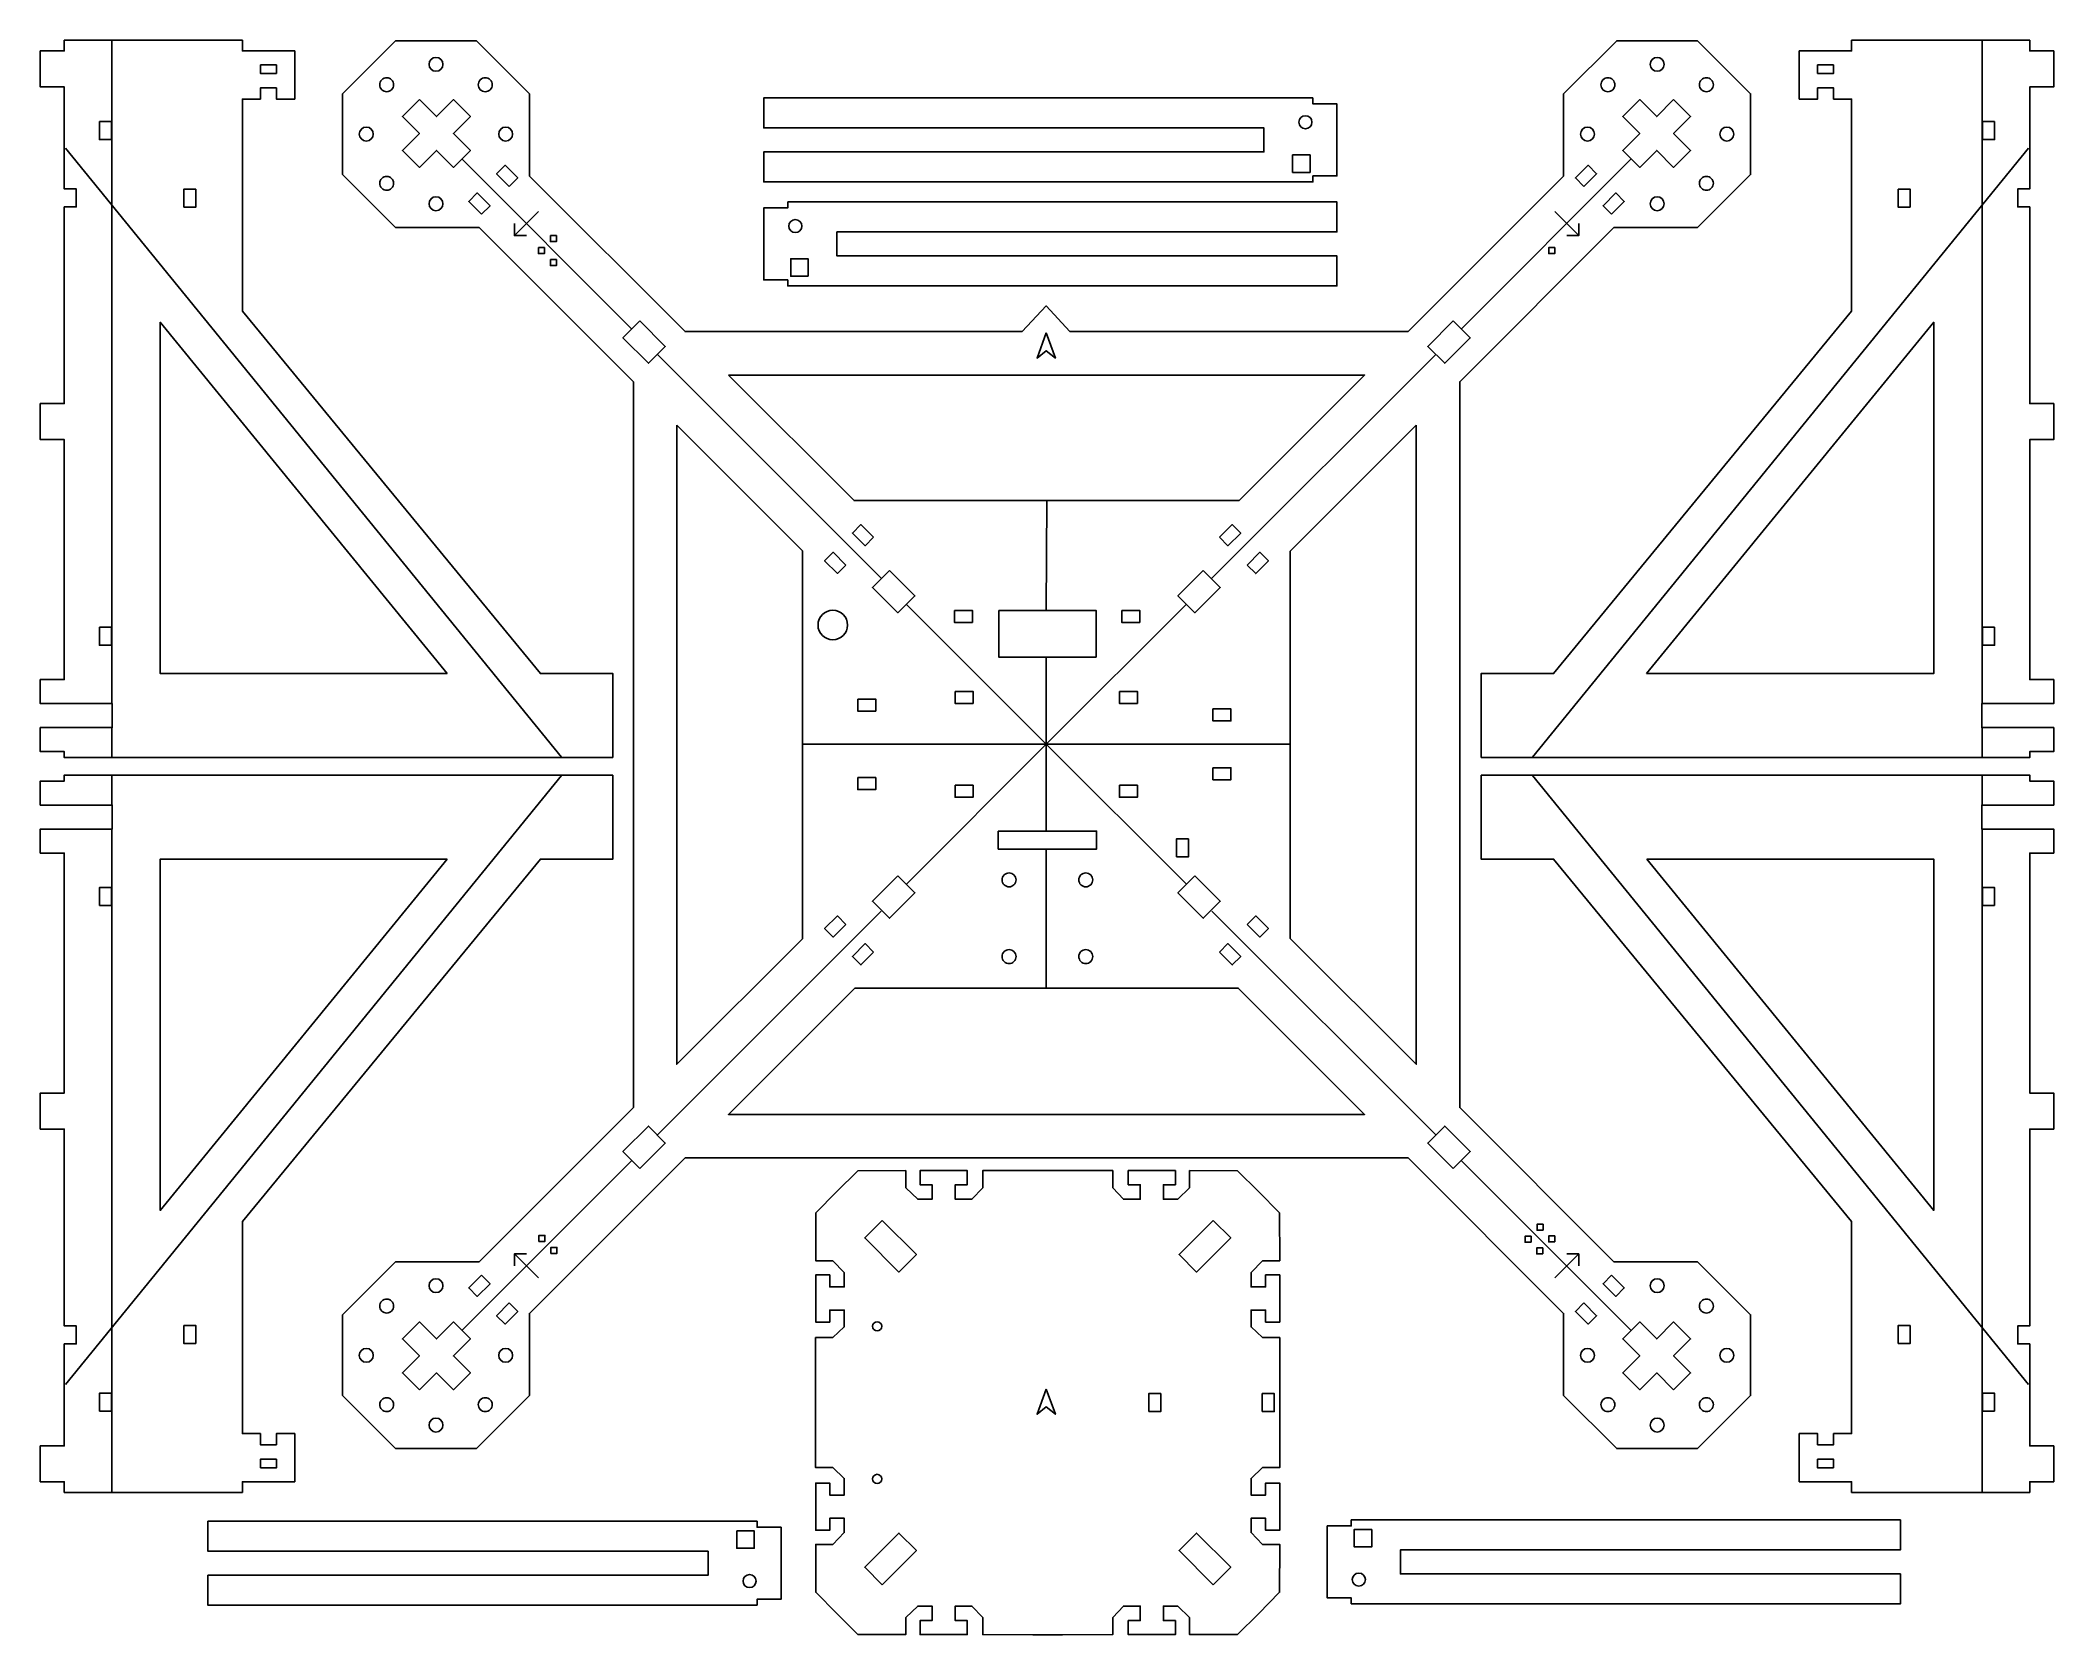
# Model space of a CAD drawing. Extents: x 11 to 1320, y 20 to 1056.
import ezdxf

# ---------------------------------------------------------------- set-up
doc = ezdxf.new("R2010")
doc.units = 0
doc.layers.add('Corte', color=7, linetype='CONTINUOUS')
doc.layers.add('Grabado', color=7, linetype='CONTINUOUS')

msp = doc.modelspace()

# ---------------------------------------------------------------- linework, layer by layer
at = {"layer": 'Corte', "color": 1}
for points in [[(383.534079, 589.905111), (27.076769, 589.905111), (27.076769, 593.802011), (11.487641, 593.802011), (11.487641, 609.392648), (58.258154, 609.392648), (58.258154, 624.983284), (11.487641, 624.983284), (11.487641, 640.575439), (27.076769, 640.575439), (27.076769, 796.480157), (11.486223, 796.480157), (11.486223, 819.866068), (27.076769, 819.866068), (27.076769, 878.619178), (27.076769, 947.686399), (34.872043, 947.686399), (34.872043, 959.378547), (27.076769, 959.378547), (27.076769, 1025.637993), (11.486223, 1025.637993), (11.486223, 1049.023905), (27.076769, 1049.023905), (27.076769, 1055.932999), (142.834008, 1055.932999), (142.834008, 1048.967666), (176.799467, 1048.967666), (176.799467, 1017.730012), (164.942841, 1017.730012), (164.942841, 1024.932175), (154.505874, 1024.932175), (154.505475, 1017.730012), (142.834008, 1017.730012), (142.834975, 879.875266), (336.446362, 644.472312), (383.534079, 644.472312)], [(242.343006, 1055.60153), (207.878902, 1021.137469), (207.878902, 968.648406), (242.34139, 934.184333), (296.696183, 934.184333), (396.814989, 834.064905), (396.814989, 362.450239), (296.696183, 262.332794), (242.34139, 262.332794), (207.878902, 227.868746), (207.878902, 175.379669), (242.343006, 140.915622), (294.830589, 140.915622), (329.294636, 175.381257), (329.294636, 228.785924), (430.360129, 329.851843), (900.078463, 329.851843), (1001.14458, 228.785924), (1001.14458, 175.381257), (1035.610243, 140.917181), (1088.096173, 140.917181), (1122.56178, 175.379669), (1122.56178, 227.870306), (1088.097761, 262.332794), (1033.744564, 262.332794), (933.626495, 362.450239), (933.626495, 834.067725), (1033.744564, 934.184333), (1088.097761, 934.184333), (1122.56178, 968.646841), (1122.56178, 1021.137469), (1088.096173, 1055.599963), (1035.610243, 1055.599963), (1001.14458, 1021.135907), (1001.14458, 967.731216), (900.078463, 866.663313), (680.441244, 866.663313), (665.034095, 883.387882), (649.303739, 866.663313), (430.360129, 866.663313), (329.294636, 967.731216), (329.294636, 1021.135907), (294.830589, 1055.60153)], [(947.483688, 589.905111), (1303.94092, 589.905111), (1303.94092, 593.802011), (1319.530054, 593.802011), (1319.530054, 609.392648), (1272.759562, 609.392648), (1272.759562, 624.983284), (1319.530054, 624.983284), (1319.530054, 640.575439), (1303.94092, 640.575439), (1303.94092, 796.480157), (1319.531471, 796.480157), (1319.531471, 819.866068), (1303.94092, 819.866068), (1303.94092, 878.619178), (1303.94092, 947.686399), (1296.145672, 947.686399), (1296.145672, 959.378547), (1303.94092, 959.378547), (1303.94092, 1025.637993), (1319.531471, 1025.637993), (1319.531471, 1049.023905), (1303.94092, 1049.023905), (1303.94092, 1055.932999), (1188.183685, 1055.932999), (1188.183685, 1048.967666), (1154.218252, 1048.967666), (1154.218252, 1017.730012), (1166.074866, 1017.730012), (1166.074866, 1024.932175), (1176.511833, 1024.932175), (1176.51223, 1017.730012), (1188.183685, 1017.730012), (1188.182721, 879.875266), (994.571405, 644.472312), (947.483688, 644.472312)], [(154.505676, 1039.932184), (164.942841, 1039.932184), (164.942841, 1034.347102), (154.505676, 1034.347102)], [(268.555654, 1044.793644)], [(1061.883751, 1044.793443)], [(1176.512032, 1039.932184), (1166.074866, 1039.932184), (1166.074866, 1034.347102), (1176.512032, 1034.347102)], [(233.349072, 1030.210512)], [(297.367909, 1030.210518)], [(1026.677169, 1030.210322)], [(1090.69594, 1030.21033)], [(257.825954, 1017.393455), (268.84904, 1006.368769), (279.873828, 1017.393455), (290.898652, 1006.368749), (279.873828, 995.344041), (290.898369, 984.321), (279.873828, 973.296275), (268.84904, 984.321), (257.825954, 973.296275), (246.801166, 984.321), (257.825954, 995.344041), (246.801166, 1006.368769), (257.825954, 1017.393455)], [(838.276951, 1018.440692), (838.276951, 1014.543054), (853.867502, 1014.543054), (853.867502, 967.771437), (838.276951, 967.771437), (838.276951, 963.873717), (481.523981, 963.873743), (481.523981, 983.361932), (806.38492, 983.361932), (806.38492, 998.952474), (481.523981, 998.952474), (481.523981, 1018.440663)], [(1072.613735, 1017.393253), (1061.590649, 1006.368568), (1050.565861, 1017.393253), (1039.541074, 1006.368548), (1050.565861, 995.343843), (1039.541074, 984.320802), (1050.565861, 973.296074), (1061.590649, 984.320802), (1072.613735, 973.296074), (1083.638523, 984.320802), (1072.613735, 995.343843), (1083.638523, 1006.368568), (1072.613735, 1017.393253)], [(49.931666, 1003.136873), (49.931666, 991.446231), (57.725524, 991.446259), (57.725524, 1003.136902)], [(223.28778, 999.525495)], [(313.823849, 999.525495)], [(833.385203, 998.440033)], [(1016.615877, 999.525294)], [(1107.151909, 999.525294)], [(1281.08605, 1003.136873), (1281.08605, 991.446231), (1273.292192, 991.446259), (1273.292192, 1003.136902)], [(825.046526, 970.093579), (836.385109, 970.093579), (836.385109, 981.432162), (825.046526, 981.432162)], [(316.169235, 960.943436), (307.902557, 969.209972), (313.413676, 974.720962), (321.680069, 966.454427)], [(1014.270491, 960.943235), (1022.537169, 969.20977), (1017.02605, 974.720761), (1008.759657, 966.454226)], [(104.748891, 947.454608), (104.748891, 959.145253), (112.542749, 959.145225), (112.542749, 947.454579)], [(233.349355, 966.191876)], [(298.152822, 942.927174), (289.8864, 951.193709), (295.397263, 956.704697), (303.66394, 948.438164)], [(1032.286932, 942.926975), (1040.553326, 951.193511), (1035.042491, 956.704496), (1026.775814, 948.437966)], [(1090.696224, 966.191397)], [(1226.268822, 947.454608), (1226.268822, 959.145253), (1218.474964, 959.145225), (1218.474964, 947.454579)], [(268.555654, 954.257207)], [(497.114461, 950.940657), (497.114461, 947.043019), (481.52391, 947.043019), (481.52391, 900.271402), (497.114461, 900.271402), (497.114461, 896.373682), (853.867432, 896.373708), (853.867432, 915.861897), (529.006493, 915.861897), (529.006493, 931.452439), (853.867432, 931.452439), (853.867432, 950.940628)], [(1061.883751, 954.257009)], [(502.006209, 930.939998)], [(510.344887, 902.593544), (499.006304, 902.593544), (499.006304, 913.932126), (510.344887, 913.932126)], [(275.934098, 644.472312), (89.439256, 872.692274), (89.439256, 644.472312)], [(401.006806, 873.610192), (417.541011, 857.074228), (406.517641, 846.050773), (389.981735, 862.585176)], [(929.432948, 873.609993), (912.898743, 857.07403), (923.922113, 846.050574), (940.458019, 862.584978)], [(1055.083606, 644.472312), (1241.57846, 872.692274), (1241.57846, 644.472312)], [(458.57109, 838.452381), (871.867502, 838.452381), (790.28246, 756.867419), (540.154942, 756.867419)], [(425.025865, 805.853959), (506.723726, 724.152135), (506.723726, 472.225918), (425.025865, 390.661143)], [(905.415534, 805.856794), (905.415534, 390.661172), (823.449657, 472.390724), (823.449657, 723.954121)], [(552.857953, 733.02016), (544.591276, 741.286423), (539.080328, 735.775611), (547.34692, 727.509005)], [(777.581008, 733.01849), (785.847402, 741.284765), (791.35852, 735.774035), (783.091843, 727.507242)], [(534.841569, 715.003889), (526.575118, 723.270353), (521.064085, 717.759201), (529.330564, 709.492737)], [(795.597194, 715.002287), (803.863814, 723.268743), (809.374677, 717.757492), (801.108255, 709.491237)], [(563.113956, 711.502872), (579.648444, 694.96691), (568.625074, 683.943483), (552.089169, 700.477858)], [(767.061043, 711.502872), (778.084413, 700.477858), (761.548507, 683.943483), (750.523436, 694.966881)], [(605.405509, 685.492325), (617.099272, 685.492325), (617.099272, 677.69858), (605.405509, 677.69858)], [(634.217924, 685.463335), (697.360224, 685.463335), (697.360224, 655.227003), (634.217924, 655.227003)], [(714.017254, 685.492325), (725.711017, 685.492325), (725.711017, 677.69858), (714.017254, 677.69858)], [(49.931666, 674.606353), (49.931666, 662.915707), (57.725524, 662.915735), (57.725524, 674.606381)], [(1281.08605, 674.606353), (1281.08605, 662.915707), (1273.292192, 662.915735), (1273.292192, 674.606381)], [(526.351861, 666.417815)], [(542.611162, 627.914767), (554.304926, 627.914767), (554.304926, 620.121022), (542.611162, 620.121022)], [(605.814605, 632.875397), (617.508369, 632.875397), (617.508369, 625.081652), (605.814605, 625.081652)], [(712.585474, 632.875397), (724.279238, 632.875397), (724.279238, 625.081652), (712.585474, 625.081652)], [(773.334397, 621.536814), (785.028161, 621.536814), (785.028161, 613.743069), (773.334397, 613.743069)], [(383.534079, 578.471658), (27.076769, 578.471658), (27.076769, 574.574757), (11.487641, 574.574757), (11.487641, 558.984124), (58.258154, 558.984124), (58.258154, 543.393496), (11.487641, 543.393496), (11.487641, 527.801329), (27.076769, 527.801329), (27.076769, 371.896611), (11.486223, 371.896611), (11.486223, 348.510699), (27.076769, 348.510699), (27.076769, 289.757594), (27.076769, 220.690375), (34.872043, 220.690375), (34.872043, 208.998227), (27.076769, 208.998227), (27.076769, 142.738781), (11.486223, 142.738781), (11.486223, 119.352869), (27.076769, 119.352869), (27.076769, 112.443789), (142.834008, 112.443789), (142.834008, 119.409109), (176.799467, 119.409109), (176.799467, 150.646762), (164.942841, 150.646762), (164.942841, 143.444608), (154.505874, 143.444608), (154.505475, 150.646762), (142.834008, 150.646762), (142.834975, 288.501506), (336.446362, 523.904457), (383.534079, 523.904457)], [(542.611162, 576.890974), (554.304926, 576.890974), (554.304926, 569.095671), (542.611162, 569.095671)], [(773.334397, 583.268927), (785.028161, 583.268927), (785.028161, 575.473623), (773.334397, 575.473623)], [(947.485644, 578.471658), (1303.942876, 578.471658), (1303.942876, 574.574757), (1319.532009, 574.574757), (1319.532009, 558.984124), (1272.761518, 558.984124), (1272.761518, 543.393496), (1319.532009, 543.393496), (1319.532009, 527.801329), (1303.942876, 527.801329), (1303.942876, 371.896611), (1319.533427, 371.896611), (1319.533427, 348.510699), (1303.942876, 348.510699), (1303.942876, 289.757594), (1303.942876, 220.690375), (1296.147628, 220.690375), (1296.147628, 208.998227), (1303.942876, 208.998227), (1303.942876, 142.738781), (1319.533427, 142.738781), (1319.533427, 119.352869), (1303.942876, 119.352869), (1303.942876, 112.443789), (1188.185641, 112.443789), (1188.185641, 119.409109), (1154.220208, 119.409109), (1154.220208, 150.646762), (1166.076822, 150.646762), (1166.076822, 143.444608), (1176.513789, 143.444608), (1176.514186, 150.646762), (1188.185641, 150.646762), (1188.184677, 288.501506), (994.573361, 523.904457), (947.485644, 523.904457)], [(605.814605, 571.930345), (617.508369, 571.930345), (617.508369, 564.135041), (605.814605, 564.135041)], [(712.585474, 571.930345), (724.279238, 571.930345), (724.279238, 564.135041), (712.585474, 564.135041)], [(633.857924, 542.141972), (697.720224, 542.141943), (697.720224, 530.451326), (633.857924, 530.451326)], [(757.509874, 537.183213), (757.509874, 525.492567), (749.716129, 525.492567), (749.716129, 537.183213)], [(275.934098, 523.904457), (89.439256, 295.684498), (89.439256, 523.904457)], [(1055.085562, 523.904457), (1241.580416, 295.684498), (1241.580416, 523.904457)], [(568.625074, 513.068513), (579.648444, 502.043499), (563.113956, 485.507565), (552.088885, 496.53102)], [(637.669049, 513.661238)], [(687.514677, 513.661238)], [(761.548507, 513.068513), (778.084413, 496.53102), (767.061043, 485.507565), (750.523436, 502.043499)], [(49.931666, 493.770416), (49.931666, 505.461061), (57.725524, 505.461033), (57.725524, 493.770387)], [(1281.088006, 493.770416), (1281.088006, 505.461061), (1273.294148, 505.461033), (1273.294148, 493.770387)], [(534.842589, 481.515506), (526.575969, 473.249027), (521.064935, 478.760088), (529.331528, 487.026539)], [(795.597817, 481.515477), (803.864495, 473.249197), (809.375329, 478.760145), (801.10885, 487.026624)], [(552.858803, 463.499263), (544.592183, 455.232813), (539.081263, 460.743732), (547.347742, 469.010353)], [(637.669247, 463.815836)], [(687.514734, 463.815553)], [(777.581632, 463.499405), (785.84811, 455.232954), (791.359087, 460.743761), (783.092693, 469.010551)], [(540.647178, 440.141159), (789.790195, 440.141159), (871.867502, 358.062746), (458.57109, 358.062746)], [(401.006806, 322.906961), (417.541011, 339.442923), (406.517641, 350.466378), (389.981735, 333.931975)], [(929.432948, 322.907131), (912.898743, 339.443036), (923.922113, 350.466463), (940.458019, 333.932145)], [(656.342249, 321.631002), (656.342249, 321.611159), (623.740677, 321.575159), (623.740677, 310.436079), (616.770369, 302.979798), (605.879745, 302.979798), (605.879745, 312.409531), (613.675049, 312.409531), (613.675049, 321.564217), (583.015691, 321.529918), (583.015691, 312.409587), (590.809436, 312.409587), (590.809436, 302.979883), (581.509446, 302.979883), (573.784441, 310.436164), (573.784441, 321.520054), (542.725058, 321.485754), (528.861005, 307.727943), (515.304737, 294.066992), (515.270438, 263.006022), (526.356369, 263.006022), (533.81262, 255.282548), (533.81262, 245.982557), (524.382945, 245.982557), (524.382945, 253.776302), (515.261055, 253.776302), (515.228173, 223.116888), (524.38286, 223.116888), (524.38286, 230.910661), (533.812535, 230.910661), (533.812535, 220.021597), (526.356283, 213.049729), (515.217232, 213.049729), (515.181232, 180.451219), (515.161389, 180.451219), (515.172728, 170.821531), (515.161389, 161.191814), (515.181232, 161.191814), (515.217232, 128.593361), (526.356283, 128.593361), (533.812535, 121.623052), (533.812535, 110.7324), (524.38286, 110.7324), (524.38286, 118.527732), (515.228173, 118.527732), (515.261055, 87.868318), (524.382945, 87.868318), (524.382945, 95.662091), (533.81262, 95.662091), (533.81262, 86.362072), (526.356369, 78.637068), (515.270438, 78.637068), (515.304737, 47.577657), (528.970365, 33.805757), (542.725058, 20.15572), (573.784441, 20.12142), (573.784441, 31.207408), (581.509446, 38.662101), (590.809436, 38.662101), (590.809436, 29.233956), (583.015691, 29.233956), (583.015691, 20.112066), (613.675049, 20.079184), (613.675049, 29.233899), (605.879745, 29.233899), (605.879745, 38.662016), (616.770369, 38.662016), (623.740677, 31.207351), (623.740677, 20.068243), (656.342249, 20.032243), (656.342249, 20.0124), (665.970378, 20.023739), (675.601625, 20.0124), (675.601625, 20.032243), (708.196932, 20.068243), (708.196932, 31.207351), (715.1688, 38.662044), (726.057865, 38.662044), (726.057865, 29.233899), (718.26412, 29.233899), (718.26412, 20.079184), (748.923506, 20.112066), (748.923506, 29.233984), (741.129761, 29.233984), (741.129761, 38.662101), (750.429751, 38.662101), (758.153197, 31.207408), (758.153197, 20.121449), (789.215698, 20.155748), (802.820381, 33.657335), (816.63446, 47.577685), (816.668759, 78.637068), (805.584416, 78.637068), (798.129723, 86.362072), (798.129723, 95.66212), (807.557839, 95.66212), (807.557839, 87.868318), (816.678198, 87.868318), (816.712498, 118.527761), (807.557839, 118.527761), (807.557839, 110.732428), (798.129723, 110.732428), (798.129723, 121.62308), (805.584416, 128.593389), (816.723468, 128.593389), (816.759468, 161.191843), (816.77931, 161.191843), (816.767972, 170.821559), (816.77931, 180.451247), (816.759468, 180.451247), (816.723468, 213.049729), (805.584416, 213.049729), (798.129723, 220.021625), (798.129723, 230.91069), (807.557839, 230.91069), (807.557839, 223.116917), (816.712498, 223.116917), (816.678198, 253.776331), (807.557839, 253.776331), (807.557839, 245.982586), (798.129723, 245.982586), (798.129723, 255.282576), (805.584416, 263.00605), (816.668759, 263.00605), (816.63446, 294.06702), (802.931301, 307.876422), (789.215698, 321.485783), (758.153197, 321.520082), (758.153197, 310.43571), (750.429751, 302.97943), (741.129761, 302.97943), (741.129761, 312.409134), (748.923506, 312.409134), (748.923506, 321.529465), (718.26412, 321.563764), (718.26412, 312.409077), (726.057865, 312.409077), (726.057865, 302.979345), (715.1688, 302.979345), (708.196932, 310.435625), (708.196932, 321.574706), (675.601625, 321.610706), (675.601625, 321.630548), (665.970378, 321.619209)], [(558.480926, 289.192337), (580.668661, 267.004573), (569.283902, 255.619786), (547.096167, 277.80755)], [(773.460737, 289.192139), (751.273002, 267.004375), (762.657761, 255.619587), (784.845496, 277.807351)], [(298.152822, 253.589981), (289.8864, 245.323446), (295.397263, 239.812469), (303.66394, 248.079005)], [(1032.286932, 253.590151), (1040.553326, 245.323616), (1035.042491, 239.812611), (1026.775814, 248.079146)], [(268.555654, 242.259959)], [(316.169235, 235.57371), (307.902557, 227.307175), (313.413676, 221.796198), (321.680069, 230.062734)], [(1014.270775, 235.57388), (1022.537169, 227.307345), (1017.02605, 221.79634), (1008.759657, 230.062876)], [(1061.883751, 242.260157)], [(239.743466, 230.325392)], [(257.825954, 179.123698), (268.84904, 190.1484), (279.873828, 179.123698), (290.898652, 190.1484), (279.873828, 201.173102), (290.898369, 212.196161), (279.873828, 223.220891), (268.84904, 212.196161), (257.825954, 223.220891), (246.801166, 212.196161), (257.825954, 201.173102), (246.801166, 190.1484), (257.825954, 179.123698)], [(555.174964, 223.410302)], [(1072.613735, 179.123924), (1061.590649, 190.148485), (1050.565861, 179.123981), (1039.541358, 190.14857), (1050.565861, 201.173272), (1039.541074, 212.196444), (1050.565861, 223.221146), (1061.590649, 212.196359), (1072.613735, 223.22109), (1083.638523, 212.196302), (1072.613735, 201.173216), (1083.638523, 190.148627), (1072.613735, 179.123924)], [(1097.090334, 230.325477)], [(104.748891, 220.922164), (104.748891, 209.231518), (112.542749, 209.231546), (112.542749, 220.922192)], [(1226.270778, 220.922164), (1226.270778, 209.231518), (1218.47692, 209.231546), (1218.47692, 220.922192)], [(223.28778, 196.99166)], [(313.823849, 196.99166)], [(1016.615594, 196.991943)], [(1107.151909, 196.991915)], [(49.931666, 165.239915), (49.931666, 176.930561), (57.725524, 176.930532), (57.725524, 165.239887)], [(731.643307, 164.976945), (731.643307, 176.667591), (739.438583, 176.667591), (739.438583, 164.976945)], [(805.344095, 164.976945), (805.344095, 176.667591), (813.13937, 176.667591), (813.13937, 164.976945)], [(1281.088006, 165.239915), (1281.088006, 176.930561), (1273.294148, 176.930532), (1273.294148, 165.239887)], [(239.743749, 166.306649)], [(303.762302, 166.30645)], [(1033.071279, 166.306649)], [(1097.090617, 166.306734)], [(268.555654, 151.723502)], [(1061.884035, 151.723616)], [(154.505676, 128.444598), (164.942841, 128.444598), (164.942841, 134.029672), (154.505676, 134.029672)], [(1176.513987, 128.444598), (1166.076822, 128.444598), (1166.076822, 134.029672), (1176.513987, 134.029672)], [(555.174964, 124.242775)], [(477.17966, 39.144983), (477.17966, 43.04262), (492.770211, 43.04262), (492.770211, 89.814237), (477.17966, 89.814237), (477.17966, 93.711957), (120.42669, 93.711932), (120.42669, 74.223743), (445.287628, 74.223743), (445.287628, 58.6332), (120.42669, 58.6332), (120.42669, 39.145011)], [(863.217298, 40.061707), (863.217298, 43.959345), (847.626746, 43.959345), (847.626746, 90.730962), (863.217298, 90.730962), (863.217298, 94.628682), (1219.970268, 94.628656), (1219.970268, 75.140467), (895.109329, 75.140467), (895.109329, 59.549924), (1219.970268, 59.549924), (1219.970268, 40.061735)], [(463.949235, 87.492095), (475.287817, 87.492095), (475.287817, 76.153513), (463.949235, 76.153513)], [(558.481068, 52.451575), (580.668803, 74.63931), (569.284016, 86.024098), (547.096309, 63.836334)], [(773.460624, 52.451688), (751.272917, 74.639452), (762.657676, 86.024211), (784.845383, 63.836476)], [(876.447723, 88.40882), (865.10914, 88.40882), (865.10914, 77.070237), (876.447723, 77.070237)], [(472.287912, 59.145642)], [(868.109046, 60.062366)]]:
    msp.add_lwpolyline(points, close=True, dxfattribs=at)
at = {"layer": 'Corte', "color": 5}
for points in [[(57.938689, 609.021309), (57.938689, 590.240364)], [(1273.079027, 609.021309), (1273.079027, 590.240364)], [(57.938689, 559.355462), (57.938689, 578.136404)], [(1273.080983, 559.355462), (1273.080983, 578.136404)]]:
    msp.add_lwpolyline(points, dxfattribs=at)
at = {"layer": 'Corte', "color": 1}
for points in [[(264.034395, 1040.272245), (264.034395, 1042.769361), (266.058615, 1044.793704), (268.555654, 1044.793644)], [(268.555654, 1035.750866), (266.058615, 1035.750824), (264.034395, 1037.775146), (264.034395, 1040.272245)], [(268.555654, 1044.793644), (271.052977, 1044.793704), (273.077198, 1042.769381), (273.077198, 1040.272245)], [(273.077198, 1040.272245), (273.077198, 1037.775146), (271.052977, 1035.750824), (268.555654, 1035.750866)], [(1061.883751, 1044.793443), (1059.386712, 1044.793502), (1057.362491, 1042.769183), (1057.362491, 1040.272044)], [(1057.362491, 1040.272044), (1057.362491, 1037.774945), (1059.386712, 1035.750626), (1061.883751, 1035.750665)], [(1066.405295, 1040.272044), (1066.405295, 1042.769163), (1064.381074, 1044.793502), (1061.883751, 1044.793443)], [(1061.883751, 1035.750665), (1064.381074, 1035.750626), (1066.405295, 1037.774945), (1066.405295, 1040.272044)], [(233.349355, 1023.816385), (231.583371, 1025.582114), (231.583371, 1028.444879), (233.349072, 1030.210512)], [(233.349072, 1030.210512), (235.115056, 1031.976428), (237.977765, 1031.976357), (239.743466, 1030.210614)], [(239.743466, 1023.816302), (237.977765, 1022.050599), (235.115056, 1022.05067), (233.349355, 1023.816385)], [(239.743466, 1030.210614), (241.509166, 1028.444899), (241.509166, 1025.582148), (239.743466, 1023.816302)], [(297.369043, 1023.817365), (295.603909, 1025.582669), (295.603342, 1028.444664), (297.367909, 1030.210518)], [(297.367909, 1030.210518), (299.133893, 1031.976434), (301.996602, 1031.976349), (303.762302, 1030.210591)], [(303.762302, 1023.816266), (301.996318, 1022.051546), (299.13446, 1022.052076), (297.369043, 1023.817365)], [(303.762302, 1030.210591), (305.528003, 1028.444862), (305.528287, 1025.582083), (303.762302, 1023.816266)], [(1026.677169, 1030.210322), (1024.911468, 1028.444692), (1024.911468, 1025.581941), (1026.677452, 1023.816198)], [(1033.071562, 1030.210427), (1031.305861, 1031.976156), (1028.443153, 1031.976238), (1026.677169, 1030.210322)], [(1026.677452, 1023.816198), (1028.443153, 1022.050483), (1031.305861, 1022.050412), (1033.071562, 1023.816112)], [(1033.071562, 1023.816112), (1034.837263, 1025.581961), (1034.837263, 1028.444712), (1033.071562, 1030.210427)], [(1090.69594, 1030.21033), (1088.930239, 1028.4447), (1088.930523, 1025.581921), (1090.696224, 1023.816178)], [(1097.090334, 1030.210418), (1095.324633, 1031.976176), (1092.461924, 1031.976247), (1090.69594, 1030.21033)], [(1090.696224, 1023.816178), (1092.461641, 1022.050247), (1095.324633, 1022.050349), (1097.090334, 1023.816078)], [(1097.090334, 1023.816078), (1098.856318, 1025.581895), (1098.856035, 1028.444689), (1097.090334, 1030.210418)], [(218.766237, 995.004077), (218.766237, 997.501235), (220.790458, 999.525555), (223.28778, 999.525495)], [(223.28778, 990.482658), (220.790458, 990.482579), (218.766237, 992.506958), (218.766237, 995.004077)], [(223.28778, 999.525495), (225.78482, 999.525555), (227.80904, 997.501195), (227.80904, 995.004057)], [(227.80904, 995.004057), (227.80904, 992.506938), (225.78482, 990.482579), (223.28778, 990.482658)], [(309.304006, 995.004057), (309.304006, 997.500575), (311.327376, 999.524673), (313.823849, 999.525495)], [(313.823849, 990.482658), (311.327376, 990.48344), (309.304006, 992.507559), (309.304006, 995.004057)], [(313.823849, 999.525495), (316.321172, 999.525555), (318.345392, 997.501215), (318.345392, 995.004057)], [(318.345392, 995.004057), (318.345392, 992.506938), (316.321172, 990.482579), (313.823849, 990.482658)], [(833.385203, 1006.943964), (831.036699, 1006.944021), (829.132951, 1005.040301), (829.133235, 1002.691996)], [(829.133235, 1002.691996), (829.132951, 1000.343662), (831.036699, 998.439979), (833.385203, 998.440033)], [(837.637172, 1002.691996), (837.637172, 1005.040301), (835.733424, 1006.944021), (833.385203, 1006.943964)], [(833.385203, 998.440033), (835.733424, 998.439951), (837.637172, 1000.343662), (837.637172, 1002.691996)], [(1016.615877, 999.525294), (1014.118554, 999.525356), (1012.094334, 997.501014), (1012.094334, 995.003855)], [(1012.094334, 995.003855), (1012.094334, 992.506737), (1014.118554, 990.482377), (1016.615877, 990.482457)], [(1021.13572, 995.003855), (1021.13572, 997.500373), (1019.11235, 999.524472), (1016.615877, 999.525294)], [(1016.615877, 990.482457), (1019.11235, 990.483239), (1021.13572, 992.50736), (1021.13572, 995.003855)], [(1102.630649, 995.003855), (1102.630365, 992.506737), (1104.654869, 990.482377), (1107.151909, 990.482457)], [(1107.151909, 999.525294), (1104.654869, 999.525356), (1102.630649, 997.500994), (1102.630649, 995.003855)], [(1111.673452, 995.003875), (1111.673452, 997.501034), (1109.649232, 999.525356), (1107.151909, 999.525294)], [(1107.151909, 990.482457), (1109.649232, 990.482377), (1111.673452, 992.506759), (1111.673452, 995.003875)], [(233.349355, 966.191876), (235.115056, 967.957594), (237.977765, 967.957495), (239.743466, 966.191752)], [(1097.090334, 966.191556), (1095.324633, 967.957257), (1092.461924, 967.957313), (1090.696224, 966.191397)], [(233.349355, 959.797536), (231.583371, 961.563294), (231.583371, 964.426045), (233.349355, 966.191876)], [(239.743466, 959.797624), (237.977765, 958.031694), (235.115056, 958.031807), (233.349355, 959.797536)], [(239.743466, 966.191752), (241.509166, 964.426022), (241.509166, 961.563243), (239.743466, 959.797624)], [(1090.696224, 966.191397), (1088.930523, 964.425767), (1088.930523, 961.56303), (1090.696224, 959.797329)], [(1090.696224, 959.797329), (1092.461924, 958.031572), (1095.324633, 958.031501), (1097.090334, 959.797202)], [(1097.090334, 959.797202), (1098.856318, 961.563047), (1098.856035, 964.425813), (1097.090334, 966.191556)], [(264.034395, 949.735894), (264.034395, 952.23297), (266.058615, 954.25727), (268.555654, 954.257207)], [(268.555654, 945.214452), (266.058615, 945.214413), (264.034395, 947.238755), (264.034395, 949.735894)], [(268.555654, 954.257207), (271.052977, 954.25727), (273.077198, 952.23297), (273.077198, 949.735894)], [(273.077198, 949.735894), (273.077198, 947.238735), (271.052977, 945.214413), (268.555654, 945.214452)], [(1061.883751, 954.257009), (1059.386712, 954.257068), (1057.362491, 952.232771), (1057.362491, 949.735692)], [(1057.362491, 949.735692), (1057.362491, 947.238534), (1059.386712, 945.214214), (1061.883751, 945.214254)], [(1066.405295, 949.735692), (1066.405295, 952.232771), (1064.381074, 954.257068), (1061.883751, 954.257009)], [(1061.883751, 945.214254), (1064.381074, 945.214214), (1066.405295, 947.238554), (1066.405295, 949.735692)], [(497.754241, 935.19196), (497.754241, 937.540266), (499.657989, 939.443986), (502.006209, 939.443929)], [(502.006209, 930.939998), (499.657989, 930.939915), (497.754241, 932.843627), (497.754241, 935.19196)], [(502.006209, 939.443929), (504.354713, 939.443986), (506.258461, 937.540266), (506.258178, 935.19196)], [(506.258178, 935.19196), (506.258461, 932.843627), (504.354713, 930.939944), (502.006209, 930.939998)], [(526.351861, 685.614455), (521.051244, 685.614546), (516.753666, 681.317118), (516.753666, 676.016133)], [(535.950425, 676.016133), (535.950425, 681.317118), (531.652847, 685.614546), (526.351861, 685.614455)], [(516.753666, 676.016133), (516.753666, 670.715167), (521.051244, 666.417702), (526.351861, 666.417815)], [(526.351861, 666.417815), (531.652847, 666.417702), (535.950425, 670.715082), (535.950425, 676.016133)], [(637.669134, 507.267128), (635.903405, 509.032857), (635.90332, 511.895622), (637.669049, 513.661238)], [(637.669049, 513.661238), (639.434891, 515.427165), (642.297628, 515.42708), (644.063386, 513.661351)], [(644.063386, 513.661351), (645.829087, 511.895622), (645.829172, 509.032885), (644.063244, 507.267043)], [(687.515783, 507.268091), (685.750479, 509.033424), (685.749969, 511.895395), (687.514677, 513.661238)], [(687.514677, 513.661238), (689.280491, 515.427165), (692.143257, 515.42708), (693.909014, 513.661323)], [(693.909014, 513.661323), (695.674743, 511.895594), (695.674857, 509.0328), (693.908901, 507.266986)], [(644.063244, 507.267043), (642.2976, 505.501342), (639.434863, 505.501398), (637.669134, 507.267128)], [(693.908901, 507.266986), (692.143087, 505.502277), (689.281087, 505.502816), (687.515783, 507.268091)], [(637.669162, 457.421499), (635.903405, 459.187257), (635.903348, 462.049994), (637.669247, 463.815836)], [(637.669247, 463.815836), (639.434891, 465.581565), (642.297657, 465.581452), (644.063386, 463.815723)], [(644.063386, 463.815723), (645.829143, 462.049994), (645.829228, 459.1872), (644.063499, 457.421584)], [(687.514791, 457.421499), (685.74909, 459.187172), (685.749033, 462.049909), (687.514734, 463.815553)], [(687.514734, 463.815553), (689.280576, 465.58148), (692.143313, 465.581395), (693.909014, 463.815723)], [(693.909014, 463.815723), (695.674772, 462.049965), (695.674857, 459.1872), (693.908957, 457.421357)], [(644.063499, 457.421584), (642.297685, 455.655657), (639.434891, 455.65577), (637.669162, 457.421499)], [(693.908957, 457.421357), (692.143313, 455.655657), (689.280548, 455.655742), (687.514791, 457.421499)], [(268.555654, 251.302706), (266.058615, 251.302734), (264.034395, 249.2784), (264.034395, 246.781276)], [(273.077198, 246.781276), (273.077198, 249.278428), (271.052977, 251.302734), (268.555654, 251.302706)], [(1057.362491, 246.781446), (1057.362491, 249.278513), (1059.386995, 251.302847), (1061.884035, 251.302847)], [(1061.884035, 251.302847), (1064.381074, 251.302876), (1066.405295, 249.278655), (1066.405295, 246.781502)], [(233.349072, 236.719587), (231.583371, 234.953915), (231.583654, 232.09115), (233.349355, 230.32542)], [(239.743466, 236.719644), (237.977765, 238.485402), (235.115056, 238.485458), (233.349072, 236.719587)], [(239.743466, 230.325392), (241.509166, 232.091206), (241.509166, 234.953943), (239.743466, 236.719644)], [(264.034395, 246.781276), (264.034395, 244.28418), (266.058615, 242.259902), (268.555654, 242.259959)], [(268.555654, 242.259959), (271.052977, 242.259902), (273.077198, 244.28418), (273.077198, 246.781276)], [(1061.883751, 242.260157), (1059.386712, 242.260101), (1057.362491, 244.284321), (1057.362491, 246.781446)], [(1066.405295, 246.781502), (1066.405295, 244.284406), (1064.381074, 242.260157), (1061.883751, 242.260157)], [(1090.696224, 230.325562), (1088.930523, 232.091235), (1088.930239, 234.954), (1090.69594, 236.719672)], [(1090.69594, 236.719672), (1092.461924, 238.4856), (1095.324633, 238.48543), (1097.090334, 236.719843)], [(1097.090334, 236.719843), (1098.856035, 234.954), (1098.856318, 232.091263), (1097.090334, 230.325477)], [(233.349355, 230.32542), (235.115056, 228.55972), (237.977765, 228.559663), (239.743466, 230.325392)], [(555.174964, 223.410302), (553.505641, 223.410359), (552.152665, 222.057213), (552.152665, 220.38806)], [(558.19698, 220.38806), (558.19698, 222.057213), (556.844003, 223.410359), (555.174964, 223.410302)], [(1097.090334, 230.325477), (1095.324633, 228.559776), (1092.461924, 228.559805), (1090.696224, 230.325562)], [(552.152665, 220.38806), (552.152665, 218.718907), (553.505641, 217.365789), (555.174964, 217.365817)], [(555.174964, 217.365817), (556.844003, 217.365789), (558.19698, 218.718907), (558.19698, 220.38806)], [(223.28778, 206.034491), (220.790458, 206.034576), (218.766237, 204.010186), (218.766237, 201.51309)], [(218.766237, 201.51309), (218.766237, 199.015909), (220.790458, 196.991603), (223.28778, 196.99166)], [(227.80904, 201.51309), (227.80904, 204.010214), (225.78482, 206.034576), (223.28778, 206.034491)], [(223.28778, 196.99166), (225.78482, 196.991603), (227.80904, 199.015965), (227.80904, 201.51309)], [(313.823849, 206.034491), (311.327376, 206.033726), (309.304006, 204.009591), (309.304006, 201.51309)], [(309.304006, 201.51309), (309.304006, 199.016589), (311.327376, 196.992482), (313.823849, 196.99166)], [(318.345392, 201.51309), (318.345392, 204.010214), (316.321172, 206.034576), (313.823849, 206.034491)], [(313.823849, 196.99166), (316.321172, 196.991603), (318.345392, 199.015937), (318.345392, 201.51309)], [(1012.094334, 201.513288), (1012.094334, 204.010356), (1014.118838, 206.03469), (1016.615877, 206.03469)], [(1016.615594, 196.991943), (1014.118838, 196.991688), (1012.094334, 199.016135), (1012.094334, 201.513288)], [(1021.135436, 201.513373), (1021.13572, 199.016816), (1019.11235, 196.992652), (1016.615594, 196.991943)], [(1016.615877, 206.03469), (1019.112066, 206.034009), (1021.13572, 204.009817), (1021.135436, 201.513373)], [(1102.630649, 201.513288), (1102.630649, 204.010328), (1104.654869, 206.03469), (1107.151909, 206.034661)], [(1107.151909, 196.991915), (1104.654869, 196.991887), (1102.630649, 199.016135), (1102.630649, 201.513288)], [(1107.151909, 206.034661), (1109.649232, 206.034746), (1111.673452, 204.010299), (1111.673452, 201.513373)], [(1111.673452, 201.513373), (1111.673452, 199.016079), (1109.649232, 196.991773), (1107.151909, 196.991915)], [(233.349355, 172.700901), (231.583371, 170.935087), (231.583654, 168.072265), (233.349355, 166.306564)], [(239.743466, 172.700787), (237.977765, 174.466517), (235.115056, 174.46663), (233.349355, 172.700901)], [(239.743749, 166.306649), (241.50945, 168.072265), (241.509166, 170.935058), (239.743466, 172.700787)], [(297.368192, 172.700674), (295.602491, 170.93503), (295.602491, 168.072265), (297.368192, 166.306535)], [(303.762302, 172.700759), (301.996602, 174.466488), (299.133893, 174.466573), (297.368192, 172.700674)], [(303.762302, 166.30645), (305.528287, 168.072265), (305.528287, 170.93503), (303.762302, 172.700759)], [(1026.677169, 166.306706), (1024.911751, 168.072406), (1024.911751, 170.93537), (1026.677452, 172.701043)], [(1026.677452, 172.701043), (1028.442869, 174.465638), (1031.305295, 174.465241), (1033.070145, 172.699795)], [(1033.070145, 172.699795), (1034.835846, 170.934661), (1034.836413, 168.072633), (1033.071279, 166.306649)], [(1090.696224, 166.306762), (1088.930523, 168.072406), (1088.930239, 170.935172), (1090.69594, 172.700844)], [(1090.69594, 172.700844), (1092.461924, 174.466743), (1095.324633, 174.466602), (1097.090334, 172.700872)], [(1097.090334, 172.700872), (1098.856035, 170.935172), (1098.856318, 168.072406), (1097.090617, 166.306734)], [(233.349355, 166.306564), (235.115056, 164.540778), (237.977765, 164.540721), (239.743749, 166.306649)], [(268.555654, 160.766306), (266.058615, 160.766334), (264.034395, 158.742), (264.034395, 156.244904)], [(273.077198, 156.244904), (273.077198, 158.742), (271.052977, 160.766334), (268.555654, 160.766306)], [(297.368192, 166.306535), (299.133893, 164.540835), (301.996602, 164.540721), (303.762302, 166.30645)], [(1033.071279, 166.306649), (1031.306145, 164.541005), (1028.443153, 164.540948), (1026.677169, 166.306706)], [(1057.362491, 156.245187), (1057.362491, 158.742198), (1059.386712, 160.766532), (1061.883751, 160.766532)], [(1061.883751, 160.766532), (1064.381074, 160.766561), (1066.405295, 158.742142), (1066.405295, 156.245017)], [(1097.090617, 166.306734), (1095.324917, 164.541033), (1092.461924, 164.540976), (1090.696224, 166.306762)], [(264.034395, 156.244904), (264.034395, 153.747808), (266.058615, 151.723446), (268.555654, 151.723502)], [(268.555654, 151.723502), (271.052977, 151.723446), (273.077198, 153.74778), (273.077198, 156.244904)], [(1061.884035, 151.723616), (1059.386995, 151.723587), (1057.362491, 153.748006), (1057.362491, 156.245187)], [(1066.405295, 156.245017), (1066.405295, 153.74795), (1064.381074, 151.723616), (1061.884035, 151.723616)], [(555.174964, 124.242775), (553.505641, 124.242831), (552.152665, 122.889685), (552.152665, 121.220532)], [(552.152665, 121.220532), (552.152665, 119.55138), (553.505641, 118.198261), (555.174964, 118.19829)], [(558.19698, 121.220532), (558.19698, 122.889685), (556.844003, 124.242831), (555.174964, 124.242775)], [(555.174964, 118.19829), (556.844003, 118.198261), (558.19698, 119.55138), (558.19698, 121.220532)], [(468.035943, 54.893679), (468.03566, 57.242013), (469.939408, 59.145695), (472.287912, 59.145642)], [(472.287912, 50.64171), (469.939408, 50.641654), (468.03566, 52.545373), (468.035943, 54.893679)], [(472.287912, 59.145642), (474.636132, 59.145724), (476.53988, 57.242013), (476.53988, 54.893679)], [(476.53988, 54.893679), (476.53988, 52.545373), (474.636132, 50.641654), (472.287912, 50.64171)], [(868.109046, 60.062366), (865.760825, 60.062448), (863.857077, 58.158737), (863.857077, 55.810403)], [(863.857077, 55.810403), (863.857077, 53.462098), (865.760825, 51.558378), (868.109046, 51.558435)], [(872.361014, 55.810403), (872.361298, 58.158737), (870.45755, 60.06242), (868.109046, 60.062366)], [(868.109046, 51.558435), (870.45755, 51.558378), (872.361298, 53.462098), (872.361014, 55.810403)]]:
    msp.add_open_spline(points, degree=3, dxfattribs=at)
at = {"layer": 'Grabado', "color": 5}
for points in [[(57.938689, 1055.748019), (57.938689, 625.440427)], [(1273.079027, 1055.748022), (1273.079027, 625.44043)], [(350.009745, 590.080776), (27.816328, 985.729436)], [(981.008022, 590.080776), (1303.201361, 985.729436)], [(395.616444, 868.555527), (285.371915, 978.795972)], [(934.82331, 868.555328), (1045.067783, 978.795771)], [(335.100132, 944.626394), (319.509581, 929.035786)], [(995.33931, 944.626195), (1010.929861, 929.035587)], [(319.509581, 936.83109), (319.509581, 929.035786), (327.304857, 929.035814)], [(1010.929861, 936.830891), (1010.929861, 929.035587), (1003.134586, 929.035616)], [(557.740885, 706.431152), (412.15972, 852.008339)], [(772.698869, 706.430954), (918.280035, 852.008141)], [(665.335219, 757.010441), (665.069046, 685.596875)], [(665.065956, 598.522354), (574.125704, 689.442554)], [(665.065956, 598.522354), (756.028885, 689.461461)], [(665.069074, 655.17476), (665.069074, 542.307628)], [(506.700255, 598.515352), (823.508731, 598.515352)], [(574.126554, 507.566154), (665.066239, 598.5219)], [(756.028885, 507.549855), (665.065106, 598.521617)], [(350.009745, 578.295998), (27.816328, 182.647361)], [(981.009978, 578.295998), (1303.203317, 182.647361)], [(57.938689, 112.62875), (57.938689, 542.936353)], [(1273.080983, 112.62875), (1273.080983, 542.936353)], [(665.069074, 530.456287), (665.069074, 440.153773)], [(557.740885, 490.085972), (412.15972, 344.508803)], [(772.698869, 490.08617), (918.280035, 344.509087)], [(395.616444, 327.961587), (285.371915, 217.72114)], [(934.82331, 327.961786), (1045.067783, 217.721339)], [(335.100132, 251.890724), (319.509581, 267.481332)], [(319.509581, 259.686028), (319.509581, 267.481332), (327.304857, 267.481304)], [(995.339594, 251.890838), (1010.930145, 267.481417)], [(1010.929861, 259.686227), (1010.930145, 267.481417), (1003.134586, 267.481531)]]:
    msp.add_lwpolyline(points, dxfattribs=at)
for points in [[(342.895011, 929.036086), (346.792649, 929.036086), (346.792649, 925.138449), (342.895011, 925.138449)], [(335.099735, 921.240811), (338.997373, 921.240811), (338.997373, 917.343173), (335.099735, 917.343173)], [(995.339707, 921.24066), (991.442069, 921.24066), (991.442069, 917.343023), (995.339707, 917.343023)], [(342.895011, 913.445535), (346.792649, 913.445535), (346.792649, 909.547897), (342.895011, 909.547897)], [(664.929043, 865.802269), (659.109232, 849.404666), (664.929043, 854.165935), (671.017578, 849.404666)], [(335.39502, 275.571638), (339.292658, 275.571638), (339.292658, 279.469276), (335.39502, 279.469276)], [(980.044299, 274.981039), (976.146661, 274.981039), (976.146661, 278.878677), (980.044299, 278.878677)], [(987.827471, 282.763332), (983.929833, 282.763332), (983.929833, 286.66097), (987.827471, 286.66097)], [(995.327603, 275.263455), (991.429965, 275.263455), (991.429965, 279.161093), (995.327603, 279.161093)], [(343.190296, 267.776362), (347.087934, 267.776362), (347.087934, 271.674), (343.190296, 271.674)], [(987.544432, 267.481134), (983.646794, 267.481134), (983.646794, 271.378772), (987.544432, 271.378772)], [(664.929043, 179.622312), (659.109232, 163.224709), (664.929043, 167.985978), (671.017578, 163.224709)]]:
    msp.add_lwpolyline(points, close=True, dxfattribs=at)

doc.saveas('drawing.dxf')
